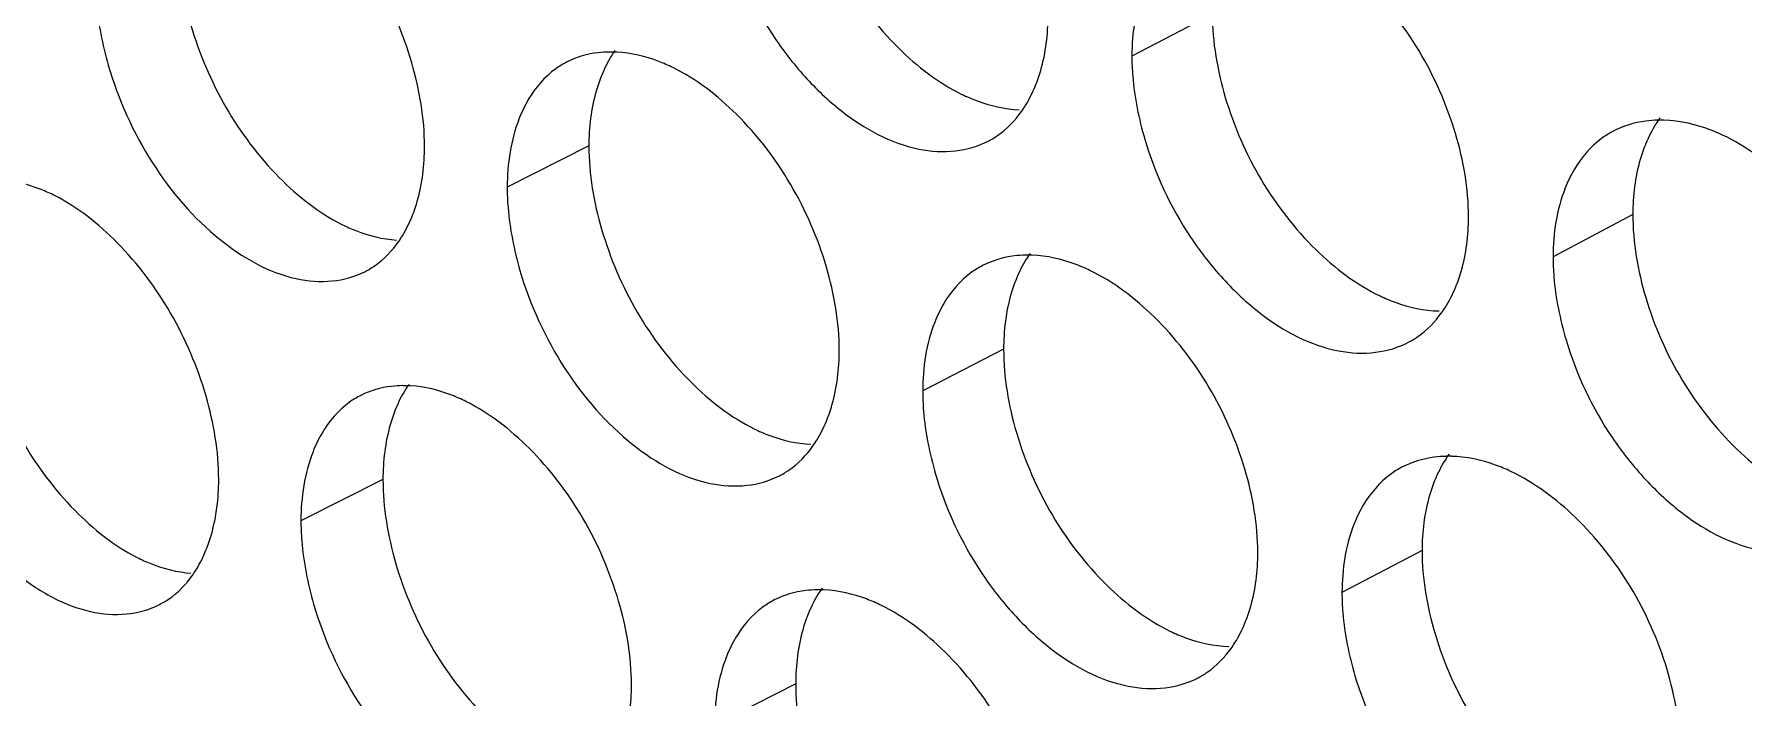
# Model space of a CAD drawing. Header units: millimetres. Extents: x 1177 to 4147, y 93 to 2194.
# Drawn here: x 2580.43 to 2595.88, y 863.01 to 869.01 of the extents above; entities that cross this region are included whole.
import ezdxf

# ---------------------------------------------------------------- set-up
doc = ezdxf.new("R2010")
doc.units = ezdxf.units.MM
doc.header["$LTSCALE"] = 0.1
doc.layers.get('0').update_dxf_attribs({"lineweight": 13})
doc.layers.add('标注', color=251, linetype='Continuous', lineweight=9)

# ---------------------------------------------------------------- blocks, each defined once
blk = doc.blocks.new('02')
at = {"layer": '标注'}
for p, q in [((4470.674, 832.966), (4469.635, 832.425)), ((4462.624, 831.265), (4461.569, 830.732)), ((4476.103, 830.381), (4475.073, 829.836)), ((4467.979, 828.642), (4466.934, 828.104)), ((4459.965, 826.961), (4458.906, 826.43)), ((4473.382, 826.045), (4472.348, 825.502)), ((4465.295, 824.326), (4464.246, 823.79))]:
    blk.add_line(p, q, dxfattribs=at)
for centre, radius, start, end in [((4462.906, 830.999), 1.478, 86.8291, 90.6001), ((4468.29, 828.358), 1.498, 87.7255, 90.8684), ((4460.232, 826.704), 1.468, 86.3729, 90.4645), ((4473.723, 825.743), 1.518, 88.601, 91.1331), ((4465.592, 824.051), 1.488, 87.2799, 90.7347)]:
    blk.add_arc(centre, radius, start, end, dxfattribs=at)
for points, knots in [([(4465.295, 835.576), (4465.295, 835.213), (4465.425, 834.462), (4465.878, 833.415), (4466.556, 832.528), (4467.136, 832.079), (4467.441, 831.931)], [0, 0, 0, 0, 0.246671, 0.510955, 0.769257, 1, 1, 1, 1]), ([(4460.502, 831.26), (4460.502, 831.623), (4460.373, 832.375), (4459.923, 833.423), (4459.251, 834.313), (4458.677, 834.767), (4458.374, 834.918)], [0, 0, 0, 0, 0.246911, 0.511538, 0.769926, 1, 1, 1, 1]), ([(4457.319, 833.913), (4457.319, 833.55), (4457.447, 832.798), (4457.893, 831.749), (4458.561, 830.858), (4459.134, 830.403), (4459.435, 830.252)], [0, 0, 0, 0, 0.247215, 0.511988, 0.770214, 1, 1, 1, 1]), ([(4464.411, 833.965), (4464.542, 833.52), (4464.836, 832.88), (4465.392, 832.159), (4465.981, 831.597), (4466.662, 831.219), (4467.348, 831.174), (4467.649, 831.261), (4467.78, 831.328)], [0, 0, 0, 0, 0.292621, 0.4365, 0.572692, 0.807081, 0.907102, 1, 1, 1, 1]), ([(4473.982, 830.351), (4473.982, 830.714), (4473.849, 831.465), (4473.388, 832.509), (4472.699, 833.392), (4472.112, 833.837), (4471.804, 833.984)], [0, 0, 0, 0, 0.246007, 0.509819, 0.768332, 1, 1, 1, 1]), ([(4469.91, 833.555), (4469.864, 833.478), (4469.694, 833.125), (4469.635, 832.726), (4469.635, 832.425)], [0, 0, 0, 0, 0.229116, 1, 1, 1, 1]), ([(4456.254, 833.384), (4456.254, 833.298), (4456.27, 832.934), (4456.341, 832.574), (4456.418, 832.308)], [0, 0, 0, 0, 0.238534, 1, 1, 1, 1]), ([(4468.386, 832.033), (4468.414, 832.1), (4468.516, 832.394), (4468.553, 832.708), (4468.553, 832.946)], [0, 0, 0, 0, 0.233519, 1, 1, 1, 1]), ([(4470.674, 832.966), (4470.674, 832.603), (4470.806, 831.852), (4471.263, 830.807), (4471.948, 829.923), (4472.533, 829.477), (4472.84, 829.331)], [0, 0, 0, 0, 0.246312, 0.510271, 0.768623, 1, 1, 1, 1]), ([(4462.89, 832.477), (4462.842, 832.477), (4462.653, 832.466), (4462.467, 832.412), (4462.342, 832.349)], [0, 0, 0, 0, 0.258444, 1, 1, 1, 1]), ([(4462.96, 832.495), (4462.943, 832.471), (4462.877, 832.37), (4462.823, 832.262), (4462.789, 832.178)], [0, 0, 0, 0, 0.242682, 1, 1, 1, 1]), ([(4463.709, 832.276), (4463.649, 832.305), (4463.42, 832.406), (4463.171, 832.465), (4462.988, 832.475)], [0, 0, 0, 0, 0.266759, 1, 1, 1, 1]), ([(4456.418, 832.308), (4456.546, 831.865), (4456.925, 831.03), (4457.757, 830.053), (4458.624, 829.551), (4459.301, 829.496), (4459.599, 829.577), (4459.729, 829.642)], [0, 0, 0, 0, 0.294207, 0.574275, 0.808437, 0.907868, 1, 1, 1, 1]), ([(4462.342, 832.349), (4462.291, 832.323), (4462.09, 832.201), (4461.932, 832.016), (4461.842, 831.863)], [0, 0, 0, 0, 0.242847, 1, 1, 1, 1]), ([(4465.857, 828.628), (4465.857, 828.99), (4465.726, 829.742), (4465.272, 830.788), (4464.593, 831.676), (4464.014, 832.126), (4463.709, 832.276)], [0, 0, 0, 0, 0.246547, 0.510848, 0.769286, 1, 1, 1, 1]), ([(4469.635, 832.425), (4469.635, 832.338), (4469.651, 831.975), (4469.724, 831.616), (4469.802, 831.351)], [0, 0, 0, 0, 0.238699, 1, 1, 1, 1]), ([(4462.789, 832.178), (4462.761, 832.111), (4462.661, 831.817), (4462.624, 831.503), (4462.624, 831.265)], [0, 0, 0, 0, 0.233133, 1, 1, 1, 1]), ([(4468.21, 831.71), (4468.227, 831.734), (4468.295, 831.837), (4468.351, 831.947), (4468.386, 832.033)], [0, 0, 0, 0, 0.242819, 1, 1, 1, 1]), ([(4461.842, 831.863), (4461.797, 831.786), (4461.628, 831.432), (4461.569, 831.033), (4461.569, 830.732)], [0, 0, 0, 0, 0.228378, 1, 1, 1, 1]), ([(4467.441, 831.931), (4467.503, 831.901), (4467.738, 831.799), (4467.993, 831.741), (4468.181, 831.733)], [0, 0, 0, 0, 0.26673, 1, 1, 1, 1]), ([(4467.78, 831.328), (4467.822, 831.35), (4467.988, 831.449), (4468.126, 831.591), (4468.21, 831.71)], [0, 0, 0, 0, 0.245104, 1, 1, 1, 1]), ([(4476.424, 831.597), (4476.373, 831.596), (4476.173, 831.581), (4475.975, 831.522), (4475.844, 831.452)], [0, 0, 0, 0, 0.258513, 1, 1, 1, 1]), ([(4476.453, 831.626), (4476.435, 831.601), (4476.365, 831.497), (4476.308, 831.384), (4476.271, 831.296)], [0, 0, 0, 0, 0.243002, 1, 1, 1, 1]), ([(4477.262, 831.405), (4477.192, 831.438), (4476.926, 831.547), (4476.635, 831.602), (4476.424, 831.597)], [0, 0, 0, 0, 0.268167, 1, 1, 1, 1]), ([(4469.802, 831.351), (4469.934, 830.906), (4470.232, 830.265), (4470.795, 829.546), (4471.392, 828.985), (4472.082, 828.612), (4472.774, 828.575), (4473.078, 828.665), (4473.209, 828.734)], [0, 0, 0, 0, 0.291742, 0.435347, 0.571412, 0.806086, 0.906551, 1, 1, 1, 1]), ([(4475.844, 831.452), (4475.794, 831.425), (4475.595, 831.301), (4475.439, 831.116), (4475.349, 830.964)], [0, 0, 0, 0, 0.243618, 1, 1, 1, 1]), ([(4479.459, 827.783), (4479.459, 828.145), (4479.325, 828.895), (4478.86, 829.938), (4478.163, 830.818), (4477.572, 831.26), (4477.262, 831.405)], [0, 0, 0, 0, 0.245651, 0.509137, 0.767701, 1, 1, 1, 1]), ([(4460.338, 830.348), (4460.365, 830.415), (4460.466, 830.709), (4460.502, 831.022), (4460.502, 831.26)], [0, 0, 0, 0, 0.233071, 1, 1, 1, 1]), ([(4462.624, 831.265), (4462.624, 830.902), (4462.754, 830.151), (4463.204, 829.103), (4463.879, 828.215), (4464.456, 827.764), (4464.76, 827.615)], [0, 0, 0, 0, 0.246852, 0.511298, 0.769575, 1, 1, 1, 1]), ([(4476.271, 831.296), (4476.243, 831.229), (4476.14, 830.935), (4476.103, 830.62), (4476.103, 830.381)], [0, 0, 0, 0, 0.233879, 1, 1, 1, 1]), ([(4475.349, 830.964), (4475.303, 830.887), (4475.133, 830.535), (4475.073, 830.136), (4475.073, 829.836)], [0, 0, 0, 0, 0.229607, 1, 1, 1, 1]), ([(4455.726, 830.624), (4455.669, 830.653), (4455.45, 830.752), (4455.213, 830.813), (4455.038, 830.827)], [0, 0, 0, 0, 0.266684, 1, 1, 1, 1]), ([(4461.569, 830.732), (4461.569, 830.645), (4461.585, 830.282), (4461.657, 829.922), (4461.734, 829.657)], [0, 0, 0, 0, 0.238599, 1, 1, 1, 1]), ([(4457.844, 826.961), (4457.844, 827.324), (4457.715, 828.075), (4457.268, 829.125), (4456.598, 830.016), (4456.027, 830.472), (4455.726, 830.624)], [0, 0, 0, 0, 0.247093, 0.511885, 0.770247, 1, 1, 1, 1]), ([(4459.435, 830.252), (4459.494, 830.223), (4459.718, 830.123), (4459.961, 830.063), (4460.141, 830.051)], [0, 0, 0, 0, 0.266679, 1, 1, 1, 1]), ([(4460.169, 830.033), (4460.185, 830.057), (4460.25, 830.157), (4460.304, 830.265), (4460.338, 830.348)], [0, 0, 0, 0, 0.24264, 1, 1, 1, 1]), ([(4473.813, 829.438), (4473.841, 829.505), (4473.944, 829.799), (4473.982, 830.113), (4473.982, 830.351)], [0, 0, 0, 0, 0.233818, 1, 1, 1, 1]), ([(4476.103, 830.381), (4476.103, 830.019), (4476.235, 829.268), (4476.696, 828.225), (4477.388, 827.344), (4477.978, 826.901), (4478.287, 826.756)], [0, 0, 0, 0, 0.245956, 0.50959, 0.767992, 1, 1, 1, 1]), ([(4459.729, 829.642), (4459.772, 829.664), (4459.942, 829.764), (4460.083, 829.911), (4460.169, 830.033)], [0, 0, 0, 0, 0.244538, 1, 1, 1, 1]), ([(4468.267, 829.856), (4468.217, 829.856), (4468.024, 829.843), (4467.834, 829.787), (4467.706, 829.721)], [0, 0, 0, 0, 0.258469, 1, 1, 1, 1]), ([(4468.32, 829.878), (4468.303, 829.854), (4468.236, 829.752), (4468.18, 829.642), (4468.145, 829.556)], [0, 0, 0, 0, 0.242804, 1, 1, 1, 1]), ([(4469.094, 829.658), (4469.032, 829.688), (4468.795, 829.79), (4468.538, 829.848), (4468.349, 829.855)], [0, 0, 0, 0, 0.266791, 1, 1, 1, 1]), ([(4475.073, 829.836), (4475.073, 829.749), (4475.089, 829.386), (4475.163, 829.027), (4475.242, 828.763)], [0, 0, 0, 0, 0.238766, 1, 1, 1, 1]), ([(4454.685, 829.621), (4454.685, 829.258), (4454.813, 828.506), (4455.256, 827.456), (4455.921, 826.564), (4456.491, 826.107), (4456.791, 825.956)], [0, 0, 0, 0, 0.247397, 0.512334, 0.770535, 1, 1, 1, 1]), ([(4461.734, 829.657), (4461.864, 829.212), (4462.249, 828.377), (4463.091, 827.402), (4463.97, 826.906), (4464.653, 826.859), (4464.954, 826.943), (4465.084, 827.01)], [0, 0, 0, 0, 0.293319, 0.572966, 0.807416, 0.907301, 1, 1, 1, 1]), ([(4467.706, 829.721), (4467.656, 829.695), (4467.456, 829.572), (4467.298, 829.387), (4467.208, 829.234)], [0, 0, 0, 0, 0.243166, 1, 1, 1, 1]), ([(4471.261, 826.02), (4471.261, 826.383), (4471.129, 827.134), (4470.671, 828.179), (4469.985, 829.063), (4469.401, 829.511), (4469.094, 829.658)], [0, 0, 0, 0, 0.246187, 0.510161, 0.768649, 1, 1, 1, 1]), ([(4468.145, 829.556), (4468.117, 829.489), (4468.016, 829.195), (4467.979, 828.881), (4467.979, 828.642)], [0, 0, 0, 0, 0.233432, 1, 1, 1, 1]), ([(4473.633, 829.11), (4473.65, 829.134), (4473.72, 829.238), (4473.777, 829.35), (4473.813, 829.438)], [0, 0, 0, 0, 0.242949, 1, 1, 1, 1]), ([(4467.208, 829.234), (4467.163, 829.157), (4466.993, 828.804), (4466.934, 828.405), (4466.934, 828.104)], [0, 0, 0, 0, 0.22887, 1, 1, 1, 1]), ([(4472.84, 829.331), (4472.903, 829.3), (4473.146, 829.198), (4473.409, 829.141), (4473.602, 829.136)], [0, 0, 0, 0, 0.266746, 1, 1, 1, 1]), ([(4473.209, 828.734), (4473.251, 828.756), (4473.413, 828.854), (4473.549, 828.994), (4473.633, 829.11)], [0, 0, 0, 0, 0.245453, 1, 1, 1, 1]), ([(4475.242, 828.763), (4475.375, 828.316), (4475.677, 827.675), (4476.248, 826.958), (4476.852, 826.399), (4477.551, 826.032), (4478.249, 826.001), (4478.555, 826.095), (4478.688, 826.166)], [0, 0, 0, 0, 0.290871, 0.434206, 0.570147, 0.805105, 0.906009, 1, 1, 1, 1]), ([(4465.691, 827.715), (4465.719, 827.782), (4465.82, 828.076), (4465.857, 828.39), (4465.857, 828.628)], [0, 0, 0, 0, 0.23337, 1, 1, 1, 1]), ([(4467.979, 828.642), (4467.979, 828.28), (4468.109, 827.529), (4468.564, 826.483), (4469.246, 825.597), (4469.828, 825.15), (4470.134, 825.002)], [0, 0, 0, 0, 0.246491, 0.510612, 0.768939, 1, 1, 1, 1]), ([(4459.679, 828.047), (4459.628, 828.022), (4459.426, 827.9), (4459.268, 827.714), (4459.178, 827.561)], [0, 0, 0, 0, 0.242682, 1, 1, 1, 1]), ([(4460.221, 828.173), (4460.172, 828.172), (4459.986, 828.161), (4459.802, 828.109), (4459.679, 828.047)], [0, 0, 0, 0, 0.258432, 1, 1, 1, 1]), ([(4460.298, 828.188), (4460.281, 828.164), (4460.216, 828.064), (4460.163, 827.957), (4460.129, 827.873)], [0, 0, 0, 0, 0.242625, 1, 1, 1, 1]), ([(4461.036, 827.969), (4460.977, 827.998), (4460.751, 828.098), (4460.506, 828.158), (4460.325, 828.17)], [0, 0, 0, 0, 0.266738, 1, 1, 1, 1]), ([(4466.934, 828.104), (4466.934, 828.018), (4466.95, 827.655), (4467.022, 827.295), (4467.1, 827.03)], [0, 0, 0, 0, 0.238665, 1, 1, 1, 1]), ([(4453.778, 828.019), (4453.905, 827.575), (4454.28, 826.742), (4455.002, 825.893), (4455.671, 825.431), (4456.166, 825.24), (4456.644, 825.199), (4456.941, 825.279), (4457.07, 825.343)], [0, 0, 0, 0, 0.294183, 0.574014, 0.698487, 0.809259, 0.908301, 1, 1, 1, 1]), ([(4460.129, 827.873), (4460.102, 827.806), (4460.002, 827.512), (4459.965, 827.199), (4459.965, 826.961)], [0, 0, 0, 0, 0.232984, 1, 1, 1, 1]), ([(4463.174, 824.316), (4463.174, 824.678), (4463.043, 825.43), (4462.592, 826.478), (4461.916, 827.366), (4461.339, 827.819), (4461.036, 827.969)], [0, 0, 0, 0, 0.246729, 0.511193, 0.769606, 1, 1, 1, 1]), ([(4464.76, 827.615), (4464.821, 827.585), (4465.052, 827.484), (4465.304, 827.425), (4465.489, 827.416)], [0, 0, 0, 0, 0.266716, 1, 1, 1, 1]), ([(4465.517, 827.395), (4465.534, 827.419), (4465.601, 827.52), (4465.656, 827.63), (4465.691, 827.715)], [0, 0, 0, 0, 0.242757, 1, 1, 1, 1]), ([(4459.178, 827.561), (4459.133, 827.484), (4458.964, 827.131), (4458.906, 826.731), (4458.906, 826.43)], [0, 0, 0, 0, 0.228131, 1, 1, 1, 1]), ([(4465.084, 827.01), (4465.126, 827.032), (4465.294, 827.131), (4465.433, 827.275), (4465.517, 827.395)], [0, 0, 0, 0, 0.244921, 1, 1, 1, 1]), ([(4473.693, 827.26), (4473.642, 827.259), (4473.444, 827.245), (4473.249, 827.187), (4473.119, 827.119)], [0, 0, 0, 0, 0.258498, 1, 1, 1, 1]), ([(4473.73, 827.287), (4473.712, 827.262), (4473.643, 827.159), (4473.586, 827.047), (4473.55, 826.96)], [0, 0, 0, 0, 0.242934, 1, 1, 1, 1]), ([(4474.527, 827.066), (4474.463, 827.097), (4474.219, 827.199), (4473.954, 827.256), (4473.76, 827.26)], [0, 0, 0, 0, 0.266809, 1, 1, 1, 1]), ([(4457.68, 826.049), (4457.707, 826.116), (4457.807, 826.41), (4457.844, 826.723), (4457.844, 826.961)], [0, 0, 0, 0, 0.232922, 1, 1, 1, 1]), ([(4459.965, 826.961), (4459.965, 826.598), (4460.094, 825.847), (4460.542, 824.798), (4461.214, 823.908), (4461.789, 823.455), (4462.091, 823.306)], [0, 0, 0, 0, 0.247033, 0.511643, 0.769894, 1, 1, 1, 1]), ([(4467.1, 827.03), (4467.232, 826.585), (4467.528, 825.944), (4468.087, 825.224), (4468.68, 824.663), (4469.366, 824.287), (4470.055, 824.247), (4470.357, 824.335), (4470.489, 824.403)], [0, 0, 0, 0, 0.29218, 0.435922, 0.57205, 0.806581, 0.906826, 1, 1, 1, 1]), ([(4473.119, 827.119), (4473.069, 827.092), (4472.87, 826.968), (4472.713, 826.783), (4472.623, 826.631)], [0, 0, 0, 0, 0.243471, 1, 1, 1, 1]), ([(4473.55, 826.96), (4473.522, 826.893), (4473.42, 826.598), (4473.382, 826.284), (4473.382, 826.045)], [0, 0, 0, 0, 0.23373, 1, 1, 1, 1]), ([(4476.714, 823.439), (4476.714, 823.801), (4476.581, 824.552), (4476.118, 825.595), (4475.425, 826.477), (4474.836, 826.92), (4474.527, 827.066)], [0, 0, 0, 0, 0.245829, 0.509477, 0.768016, 1, 1, 1, 1]), ([(4472.623, 826.631), (4472.578, 826.554), (4472.407, 826.202), (4472.348, 825.803), (4472.348, 825.502)], [0, 0, 0, 0, 0.229361, 1, 1, 1, 1]), ([(4458.906, 826.43), (4458.906, 826.343), (4458.921, 825.98), (4458.993, 825.62), (4459.07, 825.354)], [0, 0, 0, 0, 0.238567, 1, 1, 1, 1]), ([(4457.513, 825.737), (4457.529, 825.76), (4457.594, 825.86), (4457.646, 825.966), (4457.68, 826.049)], [0, 0, 0, 0, 0.242584, 1, 1, 1, 1]), ([(4473.382, 826.045), (4473.382, 825.683), (4473.514, 824.932), (4473.973, 823.888), (4474.662, 823.005), (4475.249, 822.561), (4475.558, 822.415)], [0, 0, 0, 0, 0.246134, 0.50993, 0.768307, 1, 1, 1, 1]), ([(4456.791, 825.956), (4456.849, 825.927), (4457.069, 825.827), (4457.309, 825.766), (4457.486, 825.753)], [0, 0, 0, 0, 0.266655, 1, 1, 1, 1]), ([(4471.094, 825.107), (4471.122, 825.174), (4471.224, 825.468), (4471.261, 825.782), (4471.261, 826.02)], [0, 0, 0, 0, 0.233669, 1, 1, 1, 1]), ([(4457.07, 825.343), (4457.113, 825.365), (4457.286, 825.465), (4457.428, 825.613), (4457.513, 825.737)], [0, 0, 0, 0, 0.244338, 1, 1, 1, 1]), ([(4465.018, 825.407), (4464.967, 825.381), (4464.767, 825.259), (4464.609, 825.073), (4464.519, 824.92)], [0, 0, 0, 0, 0.243008, 1, 1, 1, 1]), ([(4465.573, 825.539), (4465.523, 825.538), (4465.333, 825.526), (4465.144, 825.471), (4465.018, 825.407)], [0, 0, 0, 0, 0.258456, 1, 1, 1, 1]), ([(4465.634, 825.559), (4465.617, 825.534), (4465.55, 825.433), (4465.496, 825.324), (4465.461, 825.239)], [0, 0, 0, 0, 0.242742, 1, 1, 1, 1]), ([(4466.395, 825.339), (4466.334, 825.369), (4466.101, 825.47), (4465.849, 825.528), (4465.662, 825.537)], [0, 0, 0, 0, 0.266777, 1, 1, 1, 1]), ([(4472.348, 825.502), (4472.348, 825.415), (4472.364, 825.053), (4472.437, 824.693), (4472.516, 824.429)], [0, 0, 0, 0, 0.238732, 1, 1, 1, 1]), ([(4459.07, 825.354), (4459.198, 824.91), (4459.581, 824.075), (4460.418, 823.1), (4461.291, 822.6), (4461.971, 822.549), (4462.27, 822.632), (4462.4, 822.698)], [0, 0, 0, 0, 0.293762, 0.573619, 0.807925, 0.907583, 1, 1, 1, 1]), ([(4465.461, 825.239), (4465.433, 825.172), (4465.332, 824.878), (4465.295, 824.564), (4465.295, 824.326)], [0, 0, 0, 0, 0.233282, 1, 1, 1, 1]), ([(4468.553, 821.696), (4468.553, 822.058), (4468.422, 822.81), (4467.966, 823.856), (4467.283, 824.741), (4466.701, 825.19), (4466.395, 825.339)], [0, 0, 0, 0, 0.246367, 0.510504, 0.768967, 1, 1, 1, 1]), ([(4470.134, 825.002), (4470.197, 824.972), (4470.436, 824.87), (4470.695, 824.813), (4470.886, 824.807)], [0, 0, 0, 0, 0.266739, 1, 1, 1, 1]), ([(4470.915, 824.782), (4470.933, 824.806), (4471.002, 824.909), (4471.058, 825.02), (4471.094, 825.107)], [0, 0, 0, 0, 0.242883, 1, 1, 1, 1]), ([(4464.519, 824.92), (4464.474, 824.843), (4464.304, 824.49), (4464.246, 824.091), (4464.246, 823.79)], [0, 0, 0, 0, 0.228624, 1, 1, 1, 1]), ([(4470.489, 824.403), (4470.53, 824.425), (4470.694, 824.524), (4470.831, 824.664), (4470.915, 824.782)], [0, 0, 0, 0, 0.245281, 1, 1, 1, 1]), ([(4463.008, 823.403), (4463.036, 823.47), (4463.137, 823.764), (4463.174, 824.078), (4463.174, 824.316)], [0, 0, 0, 0, 0.233221, 1, 1, 1, 1]), ([(4465.295, 824.326), (4465.295, 823.963), (4465.425, 823.212), (4465.878, 822.165), (4466.556, 821.278), (4467.136, 820.829), (4467.441, 820.681)], [0, 0, 0, 0, 0.246671, 0.510955, 0.769257, 1, 1, 1, 1]), ([(4472.516, 824.429), (4472.649, 823.983), (4472.949, 823.342), (4473.515, 822.624), (4474.116, 822.064), (4474.81, 821.694), (4475.505, 821.66), (4475.81, 821.752), (4475.943, 821.822)], [0, 0, 0, 0, 0.291305, 0.434775, 0.570777, 0.805593, 0.906279, 1, 1, 1, 1])]:
    blk.add_open_spline(points, degree=3, knots=knots, dxfattribs=at)

msp = doc.modelspace()

# ---------------------------------------------------------------- block references
at = {"xscale": 0.7, "yscale": 0.7, "zscale": 0.7}
msp.add_blockref('02', (-538.391, 286.112), dxfattribs=at)

doc.saveas('drawing.dxf')
